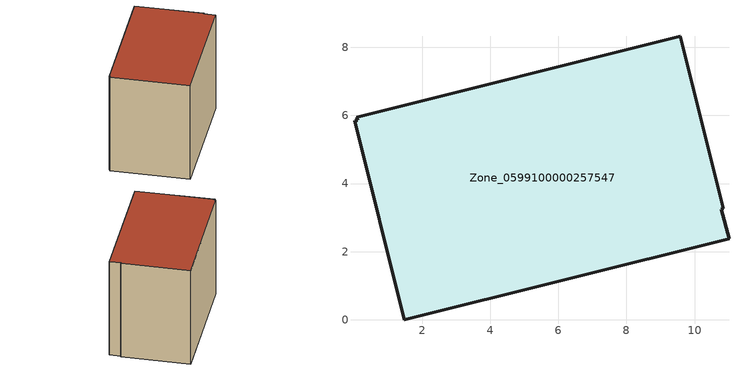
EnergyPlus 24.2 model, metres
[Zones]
Zone_0599100000257547
 floor ground (C_G): 11.01,2.38 1.48,0 0.02,5.84 0.11,5.86 0.09,5.94 9.58,8.33 10.84,3.27 10.78,3.25 z0
 wall outside (C_F): 10.84,3.27 9.58,8.33 0.09,5.94 0.11,5.86 0.02,5.84 1.48,0 11.01,2.38 10.78,3.25 10.84,3.27 z0:8.15
 roof outside (C_R): 1.48,0 11.01,2.38 10.78,3.25 10.84,3.27 9.58,8.33 0.09,5.94 0.11,5.86 0.02,5.84 z8.15
[BUILDING]
Pand.0599100000257547: North Axis=0; Terrain=City; Loads Convergence Tolerance Value=0.04; Temperature Convergence Tolerance Value=0.4; Solar Distribution=FullExterior; Maximum Number of Warmup Days=25; Minimum Number of Warmup Days=1
[Site:Location]
Rotterdam.The.Hague.AP_ZH_NLD Design_Conditions: Latitude=51.96; Longitude=4.45; Time Zone=1; Elevation=-4.5
[SITE:GROUNDTEMPERATURE:BUILDINGSURFACE]
18, 18, 18, 18, 18, 18, 18, 18, 18, 18, 18, 18
[MATERIAL] Thermal Absorptance=0.9; Solar Absorptance=0.7; Visible Absorptance=0.7
Name | Roughness | Thickness | Conductivity | Density | Specific Heat
G.TI.1965-1974 | MediumSmooth | 0.15 | 0.882353 | 540 | 1210
F.TI.1965-1974 | Rough | 0.3 | 0.697674 | 1920 | 840
R.TI.1965-1974 | MediumRough | 0.2 | 0.232558 | 1500 | 1000
[CONSTRUCTION]
C_G: G.TI.1965-1974
C_F: F.TI.1965-1974
C_R: R.TI.1965-1974
[ZONE]
Zone_0599100000257547: Type=1; Multiplier=1; Ceiling Height=Autocalculate; Volume=Autocalculate; Floor Area=autocalculate; Part of Total Floor Area=Yes
[ZONEINFILTRATION:DESIGNFLOWRATE]
Infil_Zone_0599100000257547: Zone or ZoneList or Space or SpaceList=Zone_0599100000257547; Schedule=AlwaysOn; Design Flow Rate Calculation Method=Flow/Area; Flow Rate per Floor Area=0.003; Constant Term Coefficient=1; Temperature Term Coefficient=0; Velocity Term Coefficient=0; Velocity Squared Term Coefficient=0
[HVACTEMPLATE:ZONE:IDEALLOADSAIRSYSTEM]
Zone_0599100000257547: Maximum Heating Supply Air Temperature=50; Minimum Cooling Supply Air Temperature=13; Maximum Heating Supply Air Humidity Ratio=0.0156; Minimum Cooling Supply Air Humidity Ratio=0.0077; Heating Limit=NoLimit; Cooling Limit=NoLimit; Dehumidification Control Type=ConstantSensibleHeatRatio; Cooling Sensible Heat Ratio=0.7; Dehumidification Setpoint=60; Humidification Control Type=None; Humidification Setpoint=30; Outdoor Air Method=None; Outdoor Air Flow Rate per Person=0.00944; Outdoor Air Flow Rate per Zone Floor Area=0; Outdoor Air Flow Rate per Zone=0; Demand Controlled Ventilation Type=None; Outdoor Air Economizer Type=NoEconomizer; Heat Recovery Type=None; Sensible Heat Recovery Effectiveness=0.7; Latent Heat Recovery Effectiveness=0.65
[ZONECONTROL:THERMOSTAT]
ThermostatControl_Zone_0599100000257547: Zone or ZoneList=Zone_0599100000257547; Control Type Schedule=DualSetpointControlType; Control 1=Thermostat_Zone_0599100000257547; Temperature Difference Between Cutout And Setpoint=0
[THERMOSTATSETPOINT:DUALSETPOINT]
Thermostat_Zone_0599100000257547: Heating Setpoint Temperature Schedule=HeatingSetpoint_Zone_0599100000257547; Cooling Setpoint Temperature Schedule=CoolingSetpoint_Zone_0599100000257547
[SCHEDULE:COMPACT]
HeatingSetpoint_Zone_0599100000257547: Through: 12/31, For: AllDays, Until: 24:00, 21
CoolingSetpoint_Zone_0599100000257547: Through: 12/31, For: AllDays, Until: 24:00, 24
DualSetpointControlType: Through: 12/31, For: AllDays, Until: 24:00, 4
AlwaysOn: Through: 12/31, For: AllDays, Until: 24:00, 1
